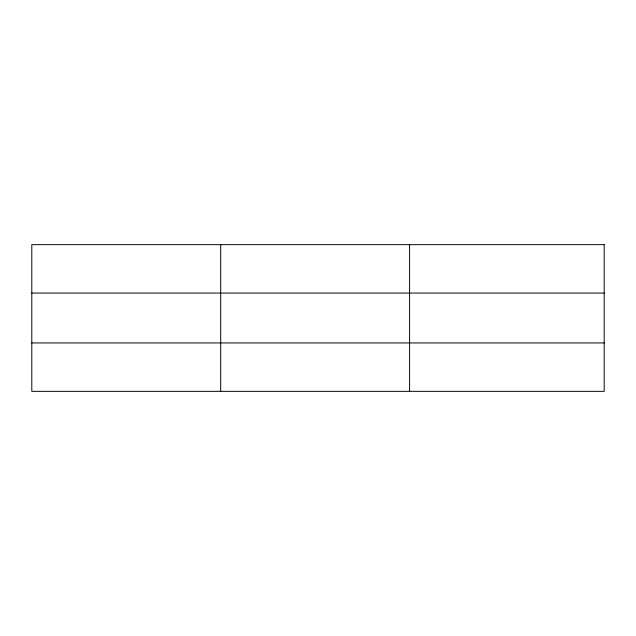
<?xml version="1.0" encoding="UTF-8"?>
<svg xmlns="http://www.w3.org/2000/svg" width="636" height="636" viewBox="0 0 636 636"><rect width="100%" height="100%" fill="white"/><g stroke="black" fill="none" stroke-linecap="round" stroke-linejoin="round"><path stroke-width="0.95" d="M220.692 391.347L220.692 244.653M409.584 391.347L409.584 244.653M31.8 293.061L604.2 293.061M31.8 342.939L604.2 342.939M604.2 244.653L604.2 391.347L31.8 391.347L31.8 244.653L604.2 244.653"/></g></svg>
